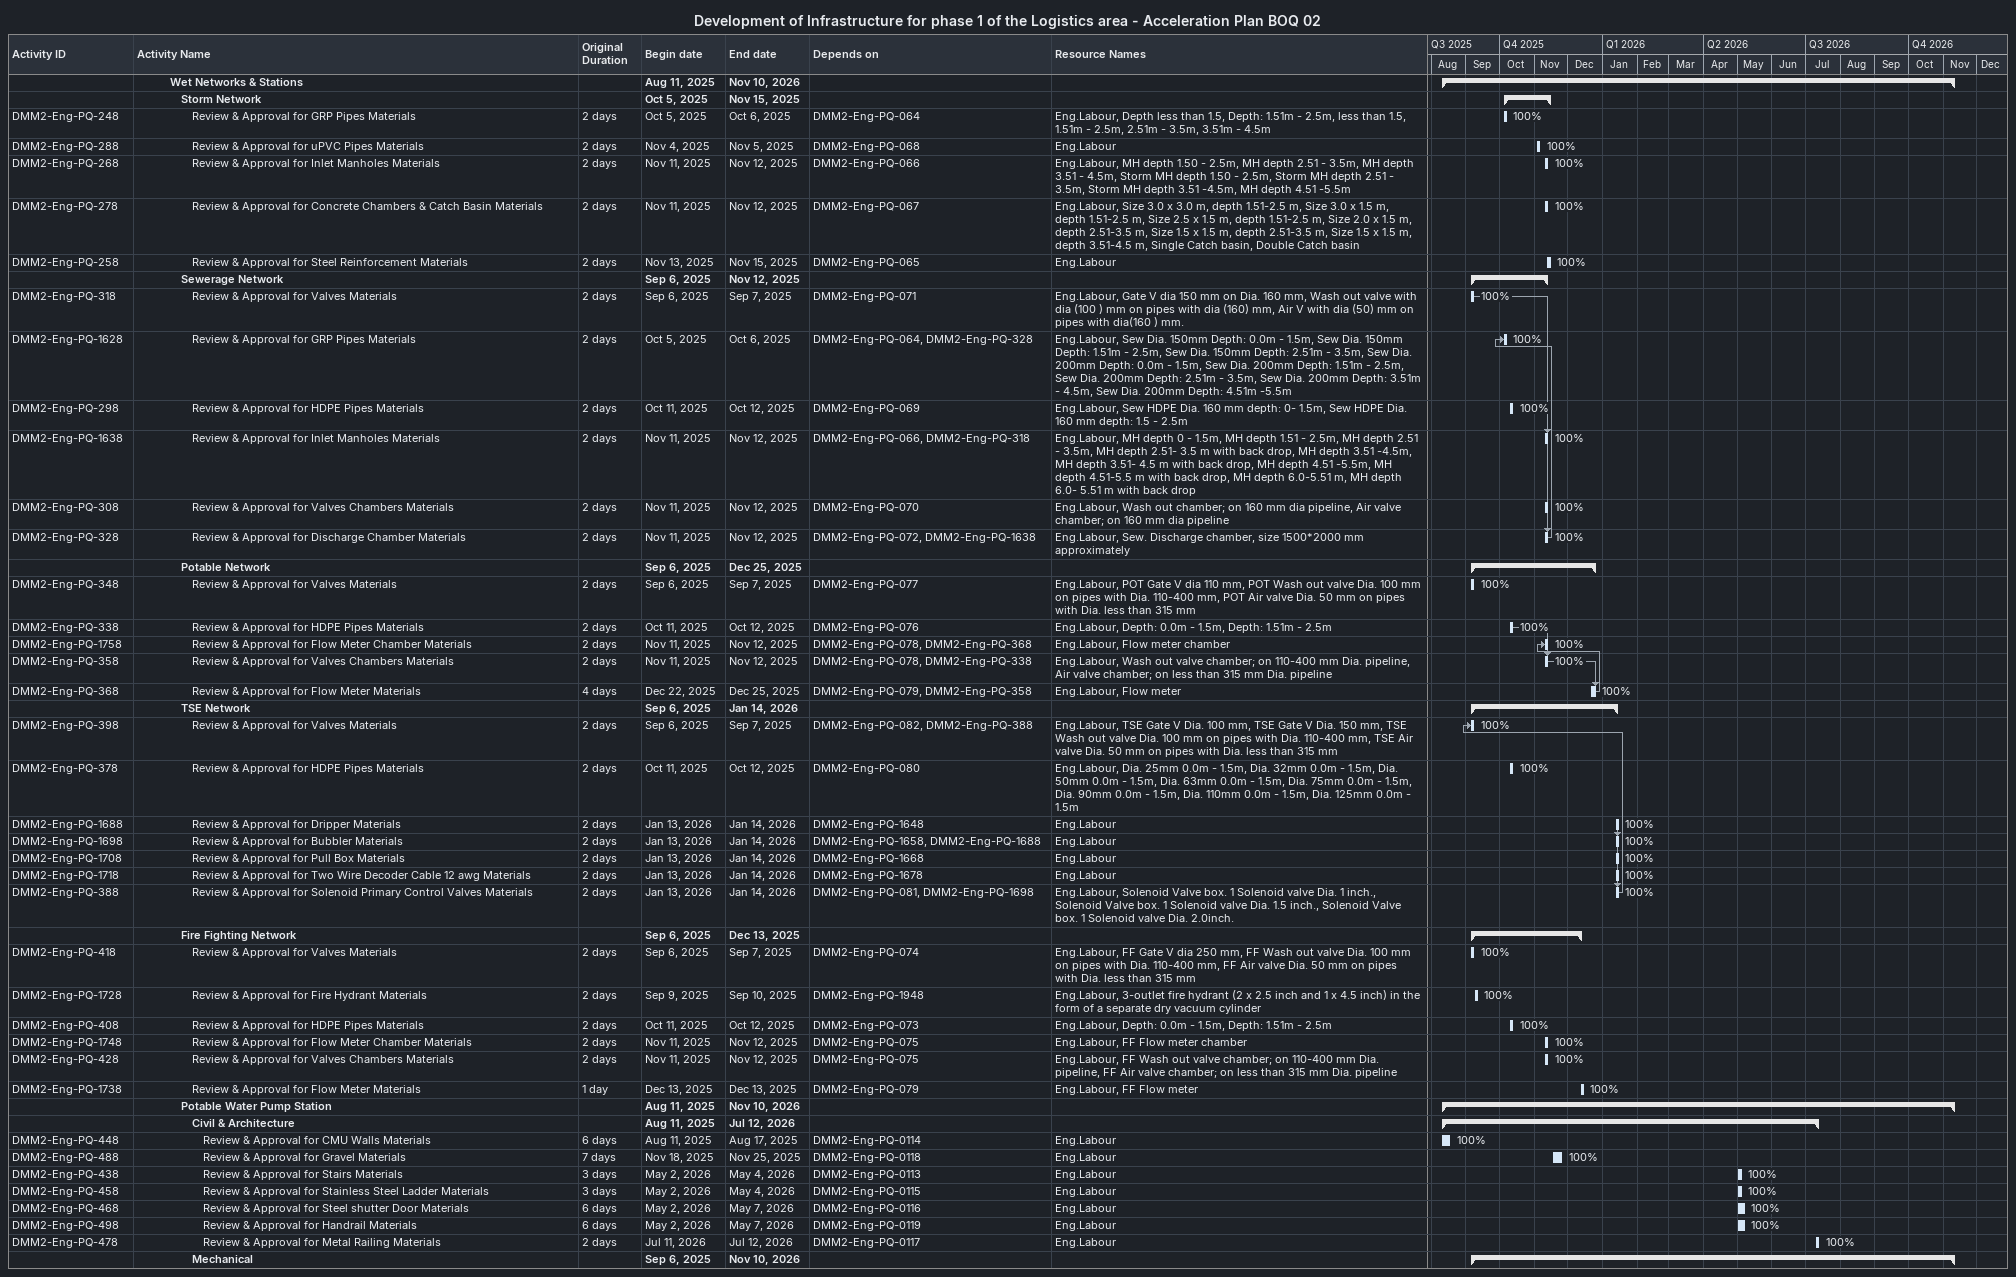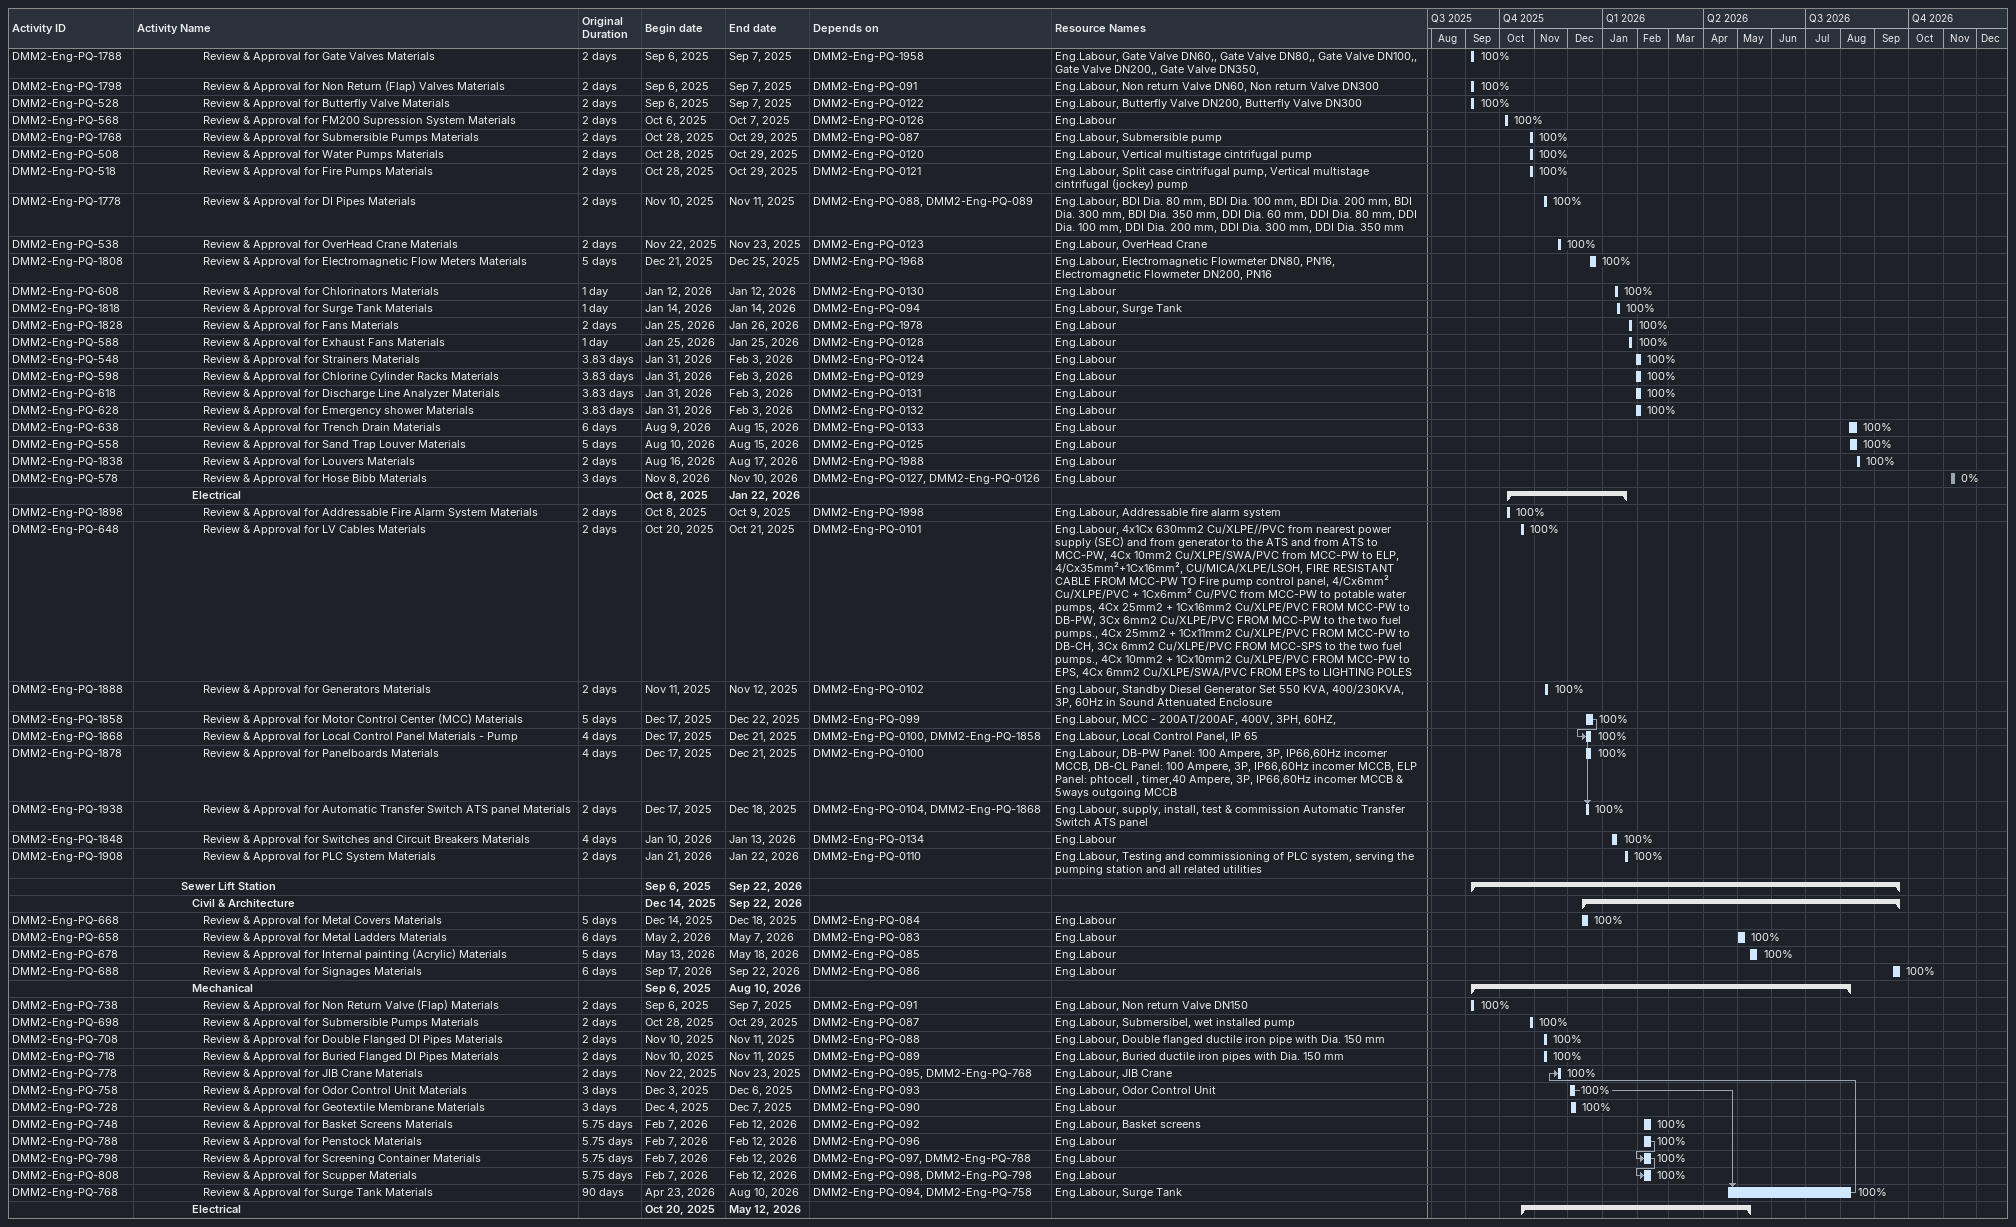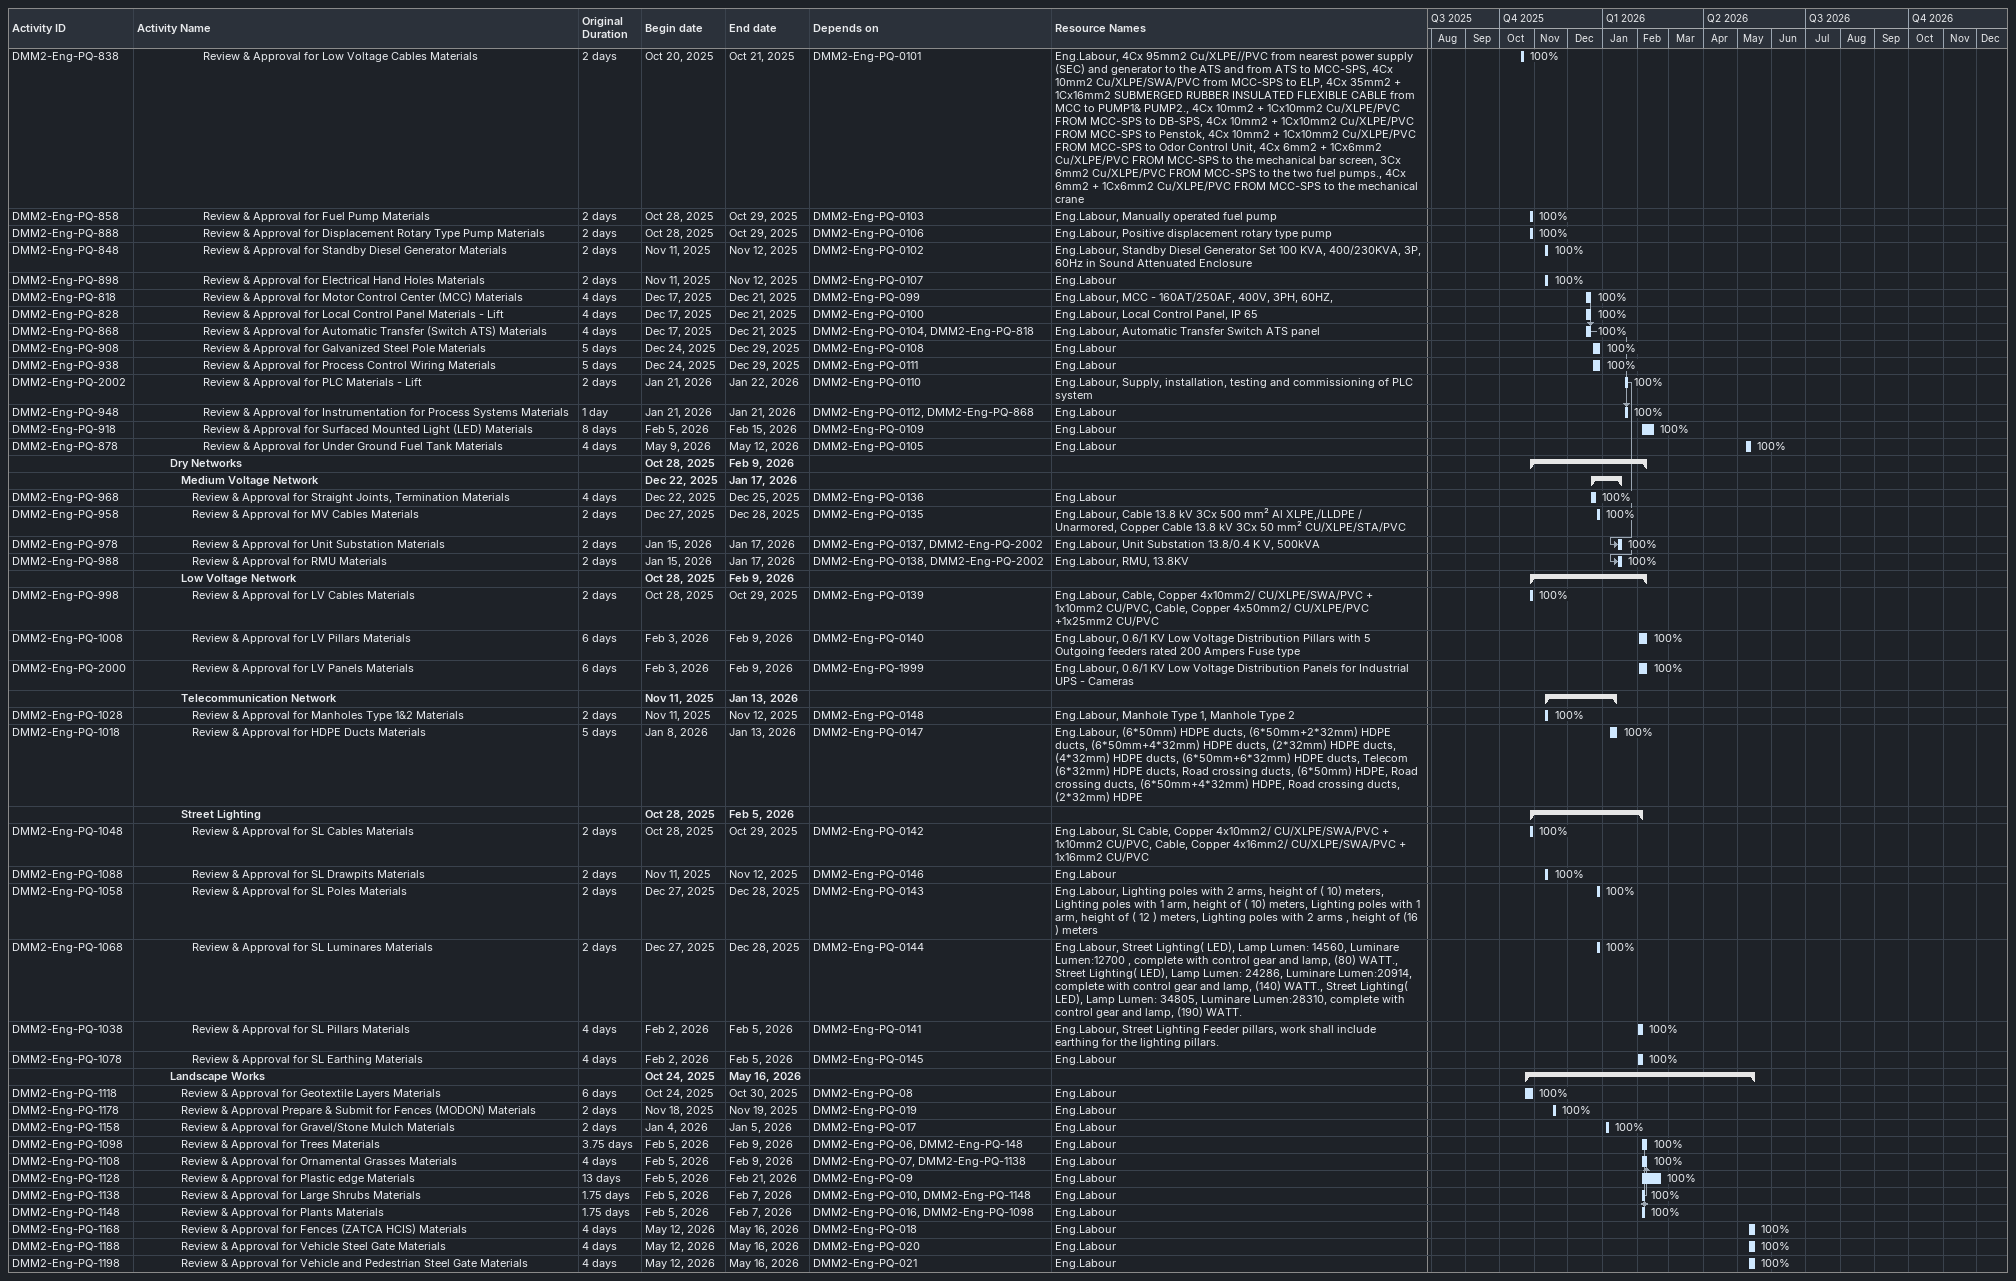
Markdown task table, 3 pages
Development of Infrastructure for phase 1 of the Logistics area - Acceleration Plan BOQ 02

| ID | Level | Task | Original duration | Start | Finish | Predecessors | Resources | % complete |
|---|---|---|---|---|---|---|---|---|
|  | 4 | **Wet Networks & Stations** |  | 2025-08-11 | 2026-11-10 |  |  |  |
|  | 5 | **Storm Network** |  | 2025-10-05 | 2025-11-15 |  |  |  |
| DMM2-Eng-PQ-248 | 6 | Review & Approval for GRP Pipes Materials | 2d | 2025-10-05 | 2025-10-06 | DMM2-Eng-PQ-064 | Eng.Labour, Depth less than 1.5, Depth: 1.51m - 2.5m, less than 1.5, 1.51m - 2.5m, 2.51m - 3.5m, 3.51m - 4.5m | 100 |
| DMM2-Eng-PQ-288 | 6 | Review & Approval for uPVC Pipes Materials | 2d | 2025-11-04 | 2025-11-05 | DMM2-Eng-PQ-068 | Eng.Labour | 100 |
| DMM2-Eng-PQ-268 | 6 | Review & Approval for Inlet Manholes Materials | 2d | 2025-11-11 | 2025-11-12 | DMM2-Eng-PQ-066 | Eng.Labour, MH depth 1.50 - 2.5m, MH depth 2.51 - 3.5m, MH depth 3.51 - 4.5m, Storm MH depth 1.50 - 2.5m, Storm MH depth 2.51 - 3.5m, Storm MH depth 3.51 -4.5m, MH depth 4.51 -5.5m | 100 |
| DMM2-Eng-PQ-278 | 6 | Review & Approval for Concrete Chambers & Catch Basin Materials | 2d | 2025-11-11 | 2025-11-12 | DMM2-Eng-PQ-067 | Eng.Labour, Size 3.0 x 3.0 m, depth 1.51-2.5 m, Size 3.0 x 1.5 m, depth 1.51-2.5 m, Size 2.5 x 1.5 m, depth 1.51-2.5 m, Size 2.0 x 1.5 m, depth 2.51-3.5 m, Size 1.5 x 1.5 m, depth 2.51-3.5 m, Size 1.5 x 1.5 m, depth 3.51-4.5 m, Single Catch basin, Double Catch basin | 100 |
| DMM2-Eng-PQ-258 | 6 | Review & Approval for Steel Reinforcement Materials | 2d | 2025-11-13 | 2025-11-15 | DMM2-Eng-PQ-065 | Eng.Labour | 100 |
|  | 5 | **Sewerage Network** |  | 2025-09-06 | 2025-11-12 |  |  |  |
| DMM2-Eng-PQ-318 | 6 | Review & Approval for Valves Materials | 2d | 2025-09-06 | 2025-09-07 | DMM2-Eng-PQ-071 | Eng.Labour, Gate V dia 150 mm on Dia. 160 mm, Wash out valve with dia (100 ) mm on pipes with dia (160) mm, Air V with dia (50) mm on pipes with dia(160 ) mm. | 100 |
| DMM2-Eng-PQ-1628 | 6 | Review & Approval for GRP Pipes Materials | 2d | 2025-10-05 | 2025-10-06 | DMM2-Eng-PQ-064, DMM2-Eng-PQ-328 | Eng.Labour, Sew Dia. 150mm Depth: 0.0m - 1.5m, Sew Dia. 150mm Depth: 1.51m - 2.5m, Sew Dia. 150mm Depth: 2.51m - 3.5m, Sew Dia. 200mm Depth: 0.0m - 1.5m, Sew Dia. 200mm Depth: 1.51m - 2.5m, Sew Dia. 200mm Depth: 2.51m - 3.5m, Sew Dia. 200mm Depth: 3.51m - 4.5m, Sew Dia. 200mm Depth: 4.51m -5.5m | 100 |
| DMM2-Eng-PQ-298 | 6 | Review & Approval for HDPE Pipes Materials | 2d | 2025-10-11 | 2025-10-12 | DMM2-Eng-PQ-069 | Eng.Labour, Sew HDPE Dia. 160 mm depth: 0- 1.5m, Sew HDPE Dia. 160 mm depth: 1.5 - 2.5m | 100 |
| DMM2-Eng-PQ-1638 | 6 | Review & Approval for Inlet Manholes Materials | 2d | 2025-11-11 | 2025-11-12 | DMM2-Eng-PQ-066, DMM2-Eng-PQ-318 | Eng.Labour, MH depth 0 - 1.5m, MH depth 1.51 - 2.5m, MH depth 2.51 - 3.5m, MH depth 2.51- 3.5 m with back drop, MH depth 3.51 -4.5m, MH depth 3.51- 4.5 m with back drop, MH depth 4.51 -5.5m, MH depth 4.51-5.5 m with back drop, MH depth 6.0-5.51 m, MH depth 6.0- 5.51 m with back drop | 100 |
| DMM2-Eng-PQ-308 | 6 | Review & Approval for Valves Chambers Materials | 2d | 2025-11-11 | 2025-11-12 | DMM2-Eng-PQ-070 | Eng.Labour, Wash out chamber; on 160 mm dia pipeline, Air valve chamber; on 160 mm dia pipeline | 100 |
| DMM2-Eng-PQ-328 | 6 | Review & Approval for Discharge Chamber Materials | 2d | 2025-11-11 | 2025-11-12 | DMM2-Eng-PQ-072, DMM2-Eng-PQ-1638 | Eng.Labour, Sew. Discharge chamber, size 1500*2000 mm approximately | 100 |
|  | 5 | **Potable Network** |  | 2025-09-06 | 2025-12-25 |  |  |  |
| DMM2-Eng-PQ-348 | 6 | Review & Approval for Valves Materials | 2d | 2025-09-06 | 2025-09-07 | DMM2-Eng-PQ-077 | Eng.Labour, POT Gate V dia 110 mm, POT Wash out valve Dia. 100 mm on pipes with Dia. 110-400 mm, POT Air valve Dia. 50 mm on pipes with Dia. less than 315 mm | 100 |
| DMM2-Eng-PQ-338 | 6 | Review & Approval for HDPE Pipes Materials | 2d | 2025-10-11 | 2025-10-12 | DMM2-Eng-PQ-076 | Eng.Labour, Depth: 0.0m - 1.5m, Depth: 1.51m - 2.5m | 100 |
| DMM2-Eng-PQ-1758 | 6 | Review & Approval for Flow Meter Chamber Materials | 2d | 2025-11-11 | 2025-11-12 | DMM2-Eng-PQ-078, DMM2-Eng-PQ-368 | Eng.Labour, Flow meter chamber | 100 |
| DMM2-Eng-PQ-358 | 6 | Review & Approval for Valves Chambers Materials | 2d | 2025-11-11 | 2025-11-12 | DMM2-Eng-PQ-078, DMM2-Eng-PQ-338 | Eng.Labour, Wash out valve chamber; on 110-400 mm Dia. pipeline, Air valve chamber; on less than 315 mm Dia. pipeline | 100 |
| DMM2-Eng-PQ-368 | 6 | Review & Approval for Flow Meter Materials | 4d | 2025-12-22 | 2025-12-25 | DMM2-Eng-PQ-079, DMM2-Eng-PQ-358 | Eng.Labour, Flow meter | 100 |
|  | 5 | **TSE Network** |  | 2025-09-06 | 2026-01-14 |  |  |  |
| DMM2-Eng-PQ-398 | 6 | Review & Approval for Valves Materials | 2d | 2025-09-06 | 2025-09-07 | DMM2-Eng-PQ-082, DMM2-Eng-PQ-388 | Eng.Labour, TSE Gate V Dia. 100 mm, TSE Gate V Dia. 150 mm, TSE Wash out valve Dia. 100 mm on pipes with Dia. 110-400 mm, TSE Air valve Dia. 50 mm on pipes with Dia. less than 315 mm | 100 |
| DMM2-Eng-PQ-378 | 6 | Review & Approval for HDPE Pipes Materials | 2d | 2025-10-11 | 2025-10-12 | DMM2-Eng-PQ-080 | Eng.Labour, Dia. 25mm 0.0m - 1.5m, Dia. 32mm 0.0m - 1.5m, Dia. 50mm 0.0m - 1.5m, Dia. 63mm 0.0m - 1.5m, Dia. 75mm 0.0m - 1.5m, Dia. 90mm 0.0m - 1.5m, Dia. 110mm 0.0m - 1.5m, Dia. 125mm 0.0m - 1.5m | 100 |
| DMM2-Eng-PQ-1688 | 6 | Review & Approval for Dripper Materials | 2d | 2026-01-13 | 2026-01-14 | DMM2-Eng-PQ-1648 | Eng.Labour | 100 |
| DMM2-Eng-PQ-1698 | 6 | Review & Approval for Bubbler Materials | 2d | 2026-01-13 | 2026-01-14 | DMM2-Eng-PQ-1658, DMM2-Eng-PQ-1688 | Eng.Labour | 100 |
| DMM2-Eng-PQ-1708 | 6 | Review & Approval for Pull Box Materials | 2d | 2026-01-13 | 2026-01-14 | DMM2-Eng-PQ-1668 | Eng.Labour | 100 |
| DMM2-Eng-PQ-1718 | 6 | Review & Approval for Two Wire Decoder Cable 12 awg Materials | 2d | 2026-01-13 | 2026-01-14 | DMM2-Eng-PQ-1678 | Eng.Labour | 100 |
| DMM2-Eng-PQ-388 | 6 | Review & Approval for Solenoid Primary Control Valves Materials | 2d | 2026-01-13 | 2026-01-14 | DMM2-Eng-PQ-081, DMM2-Eng-PQ-1698 | Eng.Labour, Solenoid Valve box. 1 Solenoid valve Dia. 1 inch., Solenoid Valve box. 1 Solenoid valve Dia. 1.5 inch., Solenoid Valve box. 1 Solenoid valve Dia. 2.0inch. | 100 |
|  | 5 | **Fire Fighting Network** |  | 2025-09-06 | 2025-12-13 |  |  |  |
| DMM2-Eng-PQ-418 | 6 | Review & Approval for Valves Materials | 2d | 2025-09-06 | 2025-09-07 | DMM2-Eng-PQ-074 | Eng.Labour, FF Gate V dia 250 mm, FF Wash out valve Dia. 100 mm on pipes with Dia. 110-400 mm, FF Air valve Dia. 50 mm on pipes with Dia. less than 315 mm | 100 |
| DMM2-Eng-PQ-1728 | 6 | Review & Approval for Fire Hydrant Materials | 2d | 2025-09-09 | 2025-09-10 | DMM2-Eng-PQ-1948 | Eng.Labour, 3-outlet fire hydrant (2 x 2.5 inch and 1 x 4.5 inch) in the form of a separate dry vacuum cylinder | 100 |
| DMM2-Eng-PQ-408 | 6 | Review & Approval for HDPE Pipes Materials | 2d | 2025-10-11 | 2025-10-12 | DMM2-Eng-PQ-073 | Eng.Labour, Depth: 0.0m - 1.5m, Depth: 1.51m - 2.5m | 100 |
| DMM2-Eng-PQ-1748 | 6 | Review & Approval for Flow Meter Chamber Materials | 2d | 2025-11-11 | 2025-11-12 | DMM2-Eng-PQ-075 | Eng.Labour, FF Flow meter chamber | 100 |
| DMM2-Eng-PQ-428 | 6 | Review & Approval for Valves Chambers Materials | 2d | 2025-11-11 | 2025-11-12 | DMM2-Eng-PQ-075 | Eng.Labour, FF Wash out valve chamber; on 110-400 mm Dia. pipeline, FF Air valve chamber; on less than 315 mm Dia. pipeline | 100 |
| DMM2-Eng-PQ-1738 | 6 | Review & Approval for Flow Meter Materials | 1d | 2025-12-13 | 2025-12-13 | DMM2-Eng-PQ-079 | Eng.Labour, FF Flow meter | 100 |
|  | 5 | **Potable Water Pump Station** |  | 2025-08-11 | 2026-11-10 |  |  |  |
|  | 6 | **Civil & Architecture** |  | 2025-08-11 | 2026-07-12 |  |  |  |
| DMM2-Eng-PQ-448 | 7 | Review & Approval for CMU Walls Materials | 6d | 2025-08-11 | 2025-08-17 | DMM2-Eng-PQ-0114 | Eng.Labour | 100 |
| DMM2-Eng-PQ-488 | 7 | Review & Approval for Gravel Materials | 7d | 2025-11-18 | 2025-11-25 | DMM2-Eng-PQ-0118 | Eng.Labour | 100 |
| DMM2-Eng-PQ-438 | 7 | Review & Approval for Stairs Materials | 3d | 2026-05-02 | 2026-05-04 | DMM2-Eng-PQ-0113 | Eng.Labour | 100 |
| DMM2-Eng-PQ-458 | 7 | Review & Approval for Stainless Steel Ladder Materials | 3d | 2026-05-02 | 2026-05-04 | DMM2-Eng-PQ-0115 | Eng.Labour | 100 |
| DMM2-Eng-PQ-468 | 7 | Review & Approval for Steel shutter Door Materials | 6d | 2026-05-02 | 2026-05-07 | DMM2-Eng-PQ-0116 | Eng.Labour | 100 |
| DMM2-Eng-PQ-498 | 7 | Review & Approval for Handrail Materials | 6d | 2026-05-02 | 2026-05-07 | DMM2-Eng-PQ-0119 | Eng.Labour | 100 |
| DMM2-Eng-PQ-478 | 7 | Review & Approval for Metal Railing Materials | 2d | 2026-07-11 | 2026-07-12 | DMM2-Eng-PQ-0117 | Eng.Labour | 100 |
|  | 6 | **Mechanical** |  | 2025-09-06 | 2026-11-10 |  |  |  |
| DMM2-Eng-PQ-1788 | 7 | Review & Approval for Gate Valves Materials | 2d | 2025-09-06 | 2025-09-07 | DMM2-Eng-PQ-1958 | Eng.Labour, Gate Valve DN60,, Gate Valve DN80,, Gate Valve DN100,, Gate Valve DN200,, Gate Valve DN350, | 100 |
| DMM2-Eng-PQ-1798 | 7 | Review & Approval for Non Return (Flap) Valves Materials | 2d | 2025-09-06 | 2025-09-07 | DMM2-Eng-PQ-091 | Eng.Labour, Non return Valve DN60, Non return Valve DN300 | 100 |
| DMM2-Eng-PQ-528 | 7 | Review & Approval for Butterfly Valve Materials | 2d | 2025-09-06 | 2025-09-07 | DMM2-Eng-PQ-0122 | Eng.Labour, Butterfly Valve DN200, Butterfly Valve DN300 | 100 |
| DMM2-Eng-PQ-568 | 7 | Review & Approval for FM200 Supression System Materials | 2d | 2025-10-06 | 2025-10-07 | DMM2-Eng-PQ-0126 | Eng.Labour | 100 |
| DMM2-Eng-PQ-1768 | 7 | Review & Approval for Submersible Pumps Materials | 2d | 2025-10-28 | 2025-10-29 | DMM2-Eng-PQ-087 | Eng.Labour, Submersible pump | 100 |
| DMM2-Eng-PQ-508 | 7 | Review & Approval for Water Pumps Materials | 2d | 2025-10-28 | 2025-10-29 | DMM2-Eng-PQ-0120 | Eng.Labour, Vertical multistage cintrifugal pump | 100 |
| DMM2-Eng-PQ-518 | 7 | Review & Approval for Fire Pumps Materials | 2d | 2025-10-28 | 2025-10-29 | DMM2-Eng-PQ-0121 | Eng.Labour, Split case cintrifugal pump, Vertical multistage cintrifugal (jockey) pump | 100 |
| DMM2-Eng-PQ-1778 | 7 | Review & Approval for DI Pipes Materials | 2d | 2025-11-10 | 2025-11-11 | DMM2-Eng-PQ-088, DMM2-Eng-PQ-089 | Eng.Labour, BDI Dia. 80 mm, BDI Dia. 100 mm, BDI Dia. 200 mm, BDI Dia. 300 mm, BDI Dia. 350 mm, DDI Dia. 60 mm, DDI Dia. 80 mm, DDI Dia. 100 mm, DDI Dia. 200 mm, DDI Dia. 300 mm, DDI Dia. 350 mm | 100 |
| DMM2-Eng-PQ-538 | 7 | Review & Approval for OverHead Crane Materials | 2d | 2025-11-22 | 2025-11-23 | DMM2-Eng-PQ-0123 | Eng.Labour, OverHead Crane | 100 |
| DMM2-Eng-PQ-1808 | 7 | Review & Approval for Electromagnetic Flow Meters Materials | 5d | 2025-12-21 | 2025-12-25 | DMM2-Eng-PQ-1968 | Eng.Labour, Electromagnetic Flowmeter DN80, PN16, Electromagnetic Flowmeter DN200, PN16 | 100 |
| DMM2-Eng-PQ-608 | 7 | Review & Approval for Chlorinators Materials | 1d | 2026-01-12 | 2026-01-12 | DMM2-Eng-PQ-0130 | Eng.Labour | 100 |
| DMM2-Eng-PQ-1818 | 7 | Review & Approval for Surge Tank Materials | 1d | 2026-01-14 | 2026-01-14 | DMM2-Eng-PQ-094 | Eng.Labour, Surge Tank | 100 |
| DMM2-Eng-PQ-1828 | 7 | Review & Approval for Fans Materials | 2d | 2026-01-25 | 2026-01-26 | DMM2-Eng-PQ-1978 | Eng.Labour | 100 |
| DMM2-Eng-PQ-588 | 7 | Review & Approval for Exhaust Fans Materials | 1d | 2026-01-25 | 2026-01-25 | DMM2-Eng-PQ-0128 | Eng.Labour | 100 |
| DMM2-Eng-PQ-548 | 7 | Review & Approval for Strainers Materials | 3.83d | 2026-01-31 | 2026-02-03 | DMM2-Eng-PQ-0124 | Eng.Labour | 100 |
| DMM2-Eng-PQ-598 | 7 | Review & Approval for Chlorine Cylinder Racks Materials | 3.83d | 2026-01-31 | 2026-02-03 | DMM2-Eng-PQ-0129 | Eng.Labour | 100 |
| DMM2-Eng-PQ-618 | 7 | Review & Approval for Discharge Line Analyzer Materials | 3.83d | 2026-01-31 | 2026-02-03 | DMM2-Eng-PQ-0131 | Eng.Labour | 100 |
| DMM2-Eng-PQ-628 | 7 | Review & Approval for Emergency shower Materials | 3.83d | 2026-01-31 | 2026-02-03 | DMM2-Eng-PQ-0132 | Eng.Labour | 100 |
| DMM2-Eng-PQ-638 | 7 | Review & Approval for Trench Drain Materials | 6d | 2026-08-09 | 2026-08-15 | DMM2-Eng-PQ-0133 | Eng.Labour | 100 |
| DMM2-Eng-PQ-558 | 7 | Review & Approval for Sand Trap Louver Materials | 5d | 2026-08-10 | 2026-08-15 | DMM2-Eng-PQ-0125 | Eng.Labour | 100 |
| DMM2-Eng-PQ-1838 | 7 | Review & Approval for Louvers Materials | 2d | 2026-08-16 | 2026-08-17 | DMM2-Eng-PQ-1988 | Eng.Labour | 100 |
| DMM2-Eng-PQ-578 | 7 | Review & Approval for Hose Bibb Materials | 3d | 2026-11-08 | 2026-11-10 | DMM2-Eng-PQ-0127, DMM2-Eng-PQ-0126 | Eng.Labour | 0 |
|  | 6 | **Electrical** |  | 2025-10-08 | 2026-01-22 |  |  |  |
| DMM2-Eng-PQ-1898 | 7 | Review & Approval for Addressable Fire Alarm System Materials | 2d | 2025-10-08 | 2025-10-09 | DMM2-Eng-PQ-1998 | Eng.Labour, Addressable fire alarm system | 100 |
| DMM2-Eng-PQ-648 | 7 | Review & Approval for LV Cables Materials | 2d | 2025-10-20 | 2025-10-21 | DMM2-Eng-PQ-0101 | Eng.Labour, 4x1Cx 630mm2 Cu/XLPE//PVC from nearest power supply (SEC) and from generator to the ATS and from ATS to MCC-PW, 4Cx 10mm2 Cu/XLPE/SWA/PVC from MCC-PW to ELP, 4/Cx35mm²+1Cx16mm², CU/MICA/XLPE/LSOH, FIRE RESISTANT CABLE FROM MCC-PW TO Fire pump control panel, 4/Cx6mm² Cu/XLPE/PVC + 1Cx6mm² Cu/PVC from MCC-PW to potable water pumps, 4Cx 25mm2 + 1Cx16mm2 Cu/XLPE/PVC FROM MCC-PW to DB-PW, 3Cx 6mm2 Cu/XLPE/PVC FROM MCC-PW to the two fuel pumps., 4Cx 25mm2 + 1Cx11mm2 Cu/XLPE/PVC FROM MCC-PW to DB-CH, 3Cx 6mm2 Cu/XLPE/PVC FROM MCC-SPS to the two fuel pumps., 4Cx 10mm2 + 1Cx10mm2 Cu/XLPE/PVC FROM MCC-PW to EPS, 4Cx 6mm2 Cu/XLPE/SWA/PVC FROM EPS to LIGHTING POLES | 100 |
| DMM2-Eng-PQ-1888 | 7 | Review & Approval for Generators Materials | 2d | 2025-11-11 | 2025-11-12 | DMM2-Eng-PQ-0102 | Eng.Labour, Standby Diesel Generator Set 550 KVA, 400/230KVA, 3P, 60Hz in Sound Attenuated Enclosure | 100 |
| DMM2-Eng-PQ-1858 | 7 | Review & Approval for Motor Control Center (MCC) Materials | 5d | 2025-12-17 | 2025-12-22 | DMM2-Eng-PQ-099 | Eng.Labour, MCC - 200AT/200AF, 400V, 3PH, 60HZ, | 100 |
| DMM2-Eng-PQ-1868 | 7 | Review & Approval for Local Control Panel Materials - Pump | 4d | 2025-12-17 | 2025-12-21 | DMM2-Eng-PQ-0100, DMM2-Eng-PQ-1858 | Eng.Labour, Local Control Panel, IP 65 | 100 |
| DMM2-Eng-PQ-1878 | 7 | Review & Approval for Panelboards Materials | 4d | 2025-12-17 | 2025-12-21 | DMM2-Eng-PQ-0100 | Eng.Labour, DB-PW Panel: 100 Ampere, 3P, IP66,60Hz incomer MCCB, DB-CL Panel: 100 Ampere, 3P, IP66,60Hz incomer MCCB, ELP Panel: phtocell , timer,40 Ampere, 3P, IP66,60Hz incomer MCCB & 5ways outgoing MCCB | 100 |
| DMM2-Eng-PQ-1938 | 7 | Review & Approval for Automatic Transfer Switch ATS panel Materials | 2d | 2025-12-17 | 2025-12-18 | DMM2-Eng-PQ-0104, DMM2-Eng-PQ-1868 | Eng.Labour, supply, install, test & commission Automatic Transfer Switch ATS panel | 100 |
| DMM2-Eng-PQ-1848 | 7 | Review & Approval for Switches and Circuit Breakers Materials | 4d | 2026-01-10 | 2026-01-13 | DMM2-Eng-PQ-0134 | Eng.Labour | 100 |
| DMM2-Eng-PQ-1908 | 7 | Review & Approval for PLC System Materials | 2d | 2026-01-21 | 2026-01-22 | DMM2-Eng-PQ-0110 | Eng.Labour, Testing and commissioning of PLC system, serving the pumping station and all related utilities | 100 |
|  | 5 | **Sewer Lift Station** |  | 2025-09-06 | 2026-09-22 |  |  |  |
|  | 6 | **Civil & Architecture** |  | 2025-12-14 | 2026-09-22 |  |  |  |
| DMM2-Eng-PQ-668 | 7 | Review & Approval for Metal Covers Materials | 5d | 2025-12-14 | 2025-12-18 | DMM2-Eng-PQ-084 | Eng.Labour | 100 |
| DMM2-Eng-PQ-658 | 7 | Review & Approval for Metal Ladders Materials | 6d | 2026-05-02 | 2026-05-07 | DMM2-Eng-PQ-083 | Eng.Labour | 100 |
| DMM2-Eng-PQ-678 | 7 | Review & Approval for Internal painting (Acrylic) Materials | 5d | 2026-05-13 | 2026-05-18 | DMM2-Eng-PQ-085 | Eng.Labour | 100 |
| DMM2-Eng-PQ-688 | 7 | Review & Approval for Signages Materials | 6d | 2026-09-17 | 2026-09-22 | DMM2-Eng-PQ-086 | Eng.Labour | 100 |
|  | 6 | **Mechanical** |  | 2025-09-06 | 2026-08-10 |  |  |  |
| DMM2-Eng-PQ-738 | 7 | Review & Approval for Non Return Valve (Flap) Materials | 2d | 2025-09-06 | 2025-09-07 | DMM2-Eng-PQ-091 | Eng.Labour, Non return Valve DN150 | 100 |
| DMM2-Eng-PQ-698 | 7 | Review & Approval for Submersible Pumps Materials | 2d | 2025-10-28 | 2025-10-29 | DMM2-Eng-PQ-087 | Eng.Labour, Submersibel, wet installed pump | 100 |
| DMM2-Eng-PQ-708 | 7 | Review & Approval for Double Flanged DI Pipes Materials | 2d | 2025-11-10 | 2025-11-11 | DMM2-Eng-PQ-088 | Eng.Labour, Double flanged ductile iron pipe with Dia. 150 mm | 100 |
| DMM2-Eng-PQ-718 | 7 | Review & Approval for Buried Flanged DI Pipes Materials | 2d | 2025-11-10 | 2025-11-11 | DMM2-Eng-PQ-089 | Eng.Labour, Buried ductile iron pipes with Dia. 150 mm | 100 |
| DMM2-Eng-PQ-778 | 7 | Review & Approval for JIB Crane Materials | 2d | 2025-11-22 | 2025-11-23 | DMM2-Eng-PQ-095, DMM2-Eng-PQ-768 | Eng.Labour, JIB Crane | 100 |
| DMM2-Eng-PQ-758 | 7 | Review & Approval for Odor Control Unit Materials | 3d | 2025-12-03 | 2025-12-06 | DMM2-Eng-PQ-093 | Eng.Labour, Odor Control Unit | 100 |
| DMM2-Eng-PQ-728 | 7 | Review & Approval for Geotextile Membrane Materials | 3d | 2025-12-04 | 2025-12-07 | DMM2-Eng-PQ-090 | Eng.Labour | 100 |
| DMM2-Eng-PQ-748 | 7 | Review & Approval for Basket Screens Materials | 5.75d | 2026-02-07 | 2026-02-12 | DMM2-Eng-PQ-092 | Eng.Labour, Basket screens | 100 |
| DMM2-Eng-PQ-788 | 7 | Review & Approval for Penstock Materials | 5.75d | 2026-02-07 | 2026-02-12 | DMM2-Eng-PQ-096 | Eng.Labour | 100 |
| DMM2-Eng-PQ-798 | 7 | Review & Approval for Screening Container Materials | 5.75d | 2026-02-07 | 2026-02-12 | DMM2-Eng-PQ-097, DMM2-Eng-PQ-788 | Eng.Labour | 100 |
| DMM2-Eng-PQ-808 | 7 | Review & Approval for Scupper Materials | 5.75d | 2026-02-07 | 2026-02-12 | DMM2-Eng-PQ-098, DMM2-Eng-PQ-798 | Eng.Labour | 100 |
| DMM2-Eng-PQ-768 | 7 | Review & Approval for Surge Tank Materials | 90d | 2026-04-23 | 2026-08-10 | DMM2-Eng-PQ-094, DMM2-Eng-PQ-758 | Eng.Labour, Surge Tank | 100 |
|  | 6 | **Electrical** |  | 2025-10-20 | 2026-05-12 |  |  |  |
| DMM2-Eng-PQ-838 | 7 | Review & Approval for Low Voltage Cables Materials | 2d | 2025-10-20 | 2025-10-21 | DMM2-Eng-PQ-0101 | Eng.Labour, 4Cx 95mm2 Cu/XLPE//PVC from nearest power supply (SEC) and generator to the ATS and from ATS to MCC-SPS, 4Cx 10mm2 Cu/XLPE/SWA/PVC from MCC-SPS to ELP, 4Cx 35mm2 + 1Cx16mm2 SUBMERGED RUBBER INSULATED FLEXIBLE CABLE from MCC to PUMP1& PUMP2., 4Cx 10mm2 + 1Cx10mm2 Cu/XLPE/PVC FROM MCC-SPS to DB-SPS, 4Cx 10mm2 + 1Cx10mm2 Cu/XLPE/PVC FROM MCC-SPS to Penstok, 4Cx 10mm2 + 1Cx10mm2 Cu/XLPE/PVC FROM MCC-SPS to Odor Control Unit, 4Cx 6mm2 + 1Cx6mm2 Cu/XLPE/PVC FROM MCC-SPS to the mechanical bar screen, 3Cx 6mm2 Cu/XLPE/PVC FROM MCC-SPS to the two fuel pumps., 4Cx 6mm2 + 1Cx6mm2 Cu/XLPE/PVC FROM MCC-SPS to the mechanical crane | 100 |
| DMM2-Eng-PQ-858 | 7 | Review & Approval for Fuel Pump Materials | 2d | 2025-10-28 | 2025-10-29 | DMM2-Eng-PQ-0103 | Eng.Labour, Manually operated fuel pump | 100 |
| DMM2-Eng-PQ-888 | 7 | Review & Approval for Displacement Rotary Type Pump Materials | 2d | 2025-10-28 | 2025-10-29 | DMM2-Eng-PQ-0106 | Eng.Labour, Positive displacement rotary type pump | 100 |
| DMM2-Eng-PQ-848 | 7 | Review & Approval for Standby Diesel Generator Materials | 2d | 2025-11-11 | 2025-11-12 | DMM2-Eng-PQ-0102 | Eng.Labour, Standby Diesel Generator Set 100 KVA, 400/230KVA, 3P, 60Hz in Sound Attenuated Enclosure | 100 |
| DMM2-Eng-PQ-898 | 7 | Review & Approval for Electrical Hand Holes Materials | 2d | 2025-11-11 | 2025-11-12 | DMM2-Eng-PQ-0107 | Eng.Labour | 100 |
| DMM2-Eng-PQ-818 | 7 | Review & Approval for Motor Control Center (MCC) Materials | 4d | 2025-12-17 | 2025-12-21 | DMM2-Eng-PQ-099 | Eng.Labour, MCC - 160AT/250AF, 400V, 3PH, 60HZ, | 100 |
| DMM2-Eng-PQ-828 | 7 | Review & Approval for Local Control Panel Materials - Lift | 4d | 2025-12-17 | 2025-12-21 | DMM2-Eng-PQ-0100 | Eng.Labour, Local Control Panel, IP 65 | 100 |
| DMM2-Eng-PQ-868 | 7 | Review & Approval for Automatic Transfer (Switch ATS) Materials | 4d | 2025-12-17 | 2025-12-21 | DMM2-Eng-PQ-0104, DMM2-Eng-PQ-818 | Eng.Labour, Automatic Transfer Switch ATS panel | 100 |
| DMM2-Eng-PQ-908 | 7 | Review & Approval for Galvanized Steel Pole Materials | 5d | 2025-12-24 | 2025-12-29 | DMM2-Eng-PQ-0108 | Eng.Labour | 100 |
| DMM2-Eng-PQ-938 | 7 | Review & Approval for Process Control Wiring Materials | 5d | 2025-12-24 | 2025-12-29 | DMM2-Eng-PQ-0111 | Eng.Labour | 100 |
| DMM2-Eng-PQ-2002 | 7 | Review & Approval for PLC Materials - Lift | 2d | 2026-01-21 | 2026-01-22 | DMM2-Eng-PQ-0110 | Eng.Labour, Supply, installation, testing and commissioning of PLC system | 100 |
| DMM2-Eng-PQ-948 | 7 | Review & Approval for Instrumentation for Process Systems Materials | 1d | 2026-01-21 | 2026-01-21 | DMM2-Eng-PQ-0112, DMM2-Eng-PQ-868 | Eng.Labour | 100 |
| DMM2-Eng-PQ-918 | 7 | Review & Approval for Surfaced Mounted Light (LED) Materials | 8d | 2026-02-05 | 2026-02-15 | DMM2-Eng-PQ-0109 | Eng.Labour | 100 |
| DMM2-Eng-PQ-878 | 7 | Review & Approval for Under Ground Fuel Tank Materials | 4d | 2026-05-09 | 2026-05-12 | DMM2-Eng-PQ-0105 | Eng.Labour | 100 |
|  | 4 | **Dry Networks** |  | 2025-10-28 | 2026-02-09 |  |  |  |
|  | 5 | **Medium Voltage Network** |  | 2025-12-22 | 2026-01-17 |  |  |  |
| DMM2-Eng-PQ-968 | 6 | Review & Approval for Straight Joints, Termination Materials | 4d | 2025-12-22 | 2025-12-25 | DMM2-Eng-PQ-0136 | Eng.Labour | 100 |
| DMM2-Eng-PQ-958 | 6 | Review & Approval for MV Cables Materials | 2d | 2025-12-27 | 2025-12-28 | DMM2-Eng-PQ-0135 | Eng.Labour, Cable 13.8 kV 3Cx 500 mm² Al XLPE,/LLDPE / Unarmored, Copper Cable 13.8 kV 3Cx 50 mm² CU/XLPE/STA/PVC | 100 |
| DMM2-Eng-PQ-978 | 6 | Review & Approval for Unit Substation Materials | 2d | 2026-01-15 | 2026-01-17 | DMM2-Eng-PQ-0137, DMM2-Eng-PQ-2002 | Eng.Labour, Unit Substation 13.8/0.4 K V, 500kVA | 100 |
| DMM2-Eng-PQ-988 | 6 | Review & Approval for RMU Materials | 2d | 2026-01-15 | 2026-01-17 | DMM2-Eng-PQ-0138, DMM2-Eng-PQ-2002 | Eng.Labour, RMU, 13.8KV | 100 |
|  | 5 | **Low Voltage Network** |  | 2025-10-28 | 2026-02-09 |  |  |  |
| DMM2-Eng-PQ-998 | 6 | Review & Approval for LV Cables Materials | 2d | 2025-10-28 | 2025-10-29 | DMM2-Eng-PQ-0139 | Eng.Labour, Cable, Copper 4x10mm2/ CU/XLPE/SWA/PVC + 1x10mm2 CU/PVC, Cable, Copper 4x50mm2/ CU/XLPE/PVC +1x25mm2 CU/PVC | 100 |
| DMM2-Eng-PQ-1008 | 6 | Review & Approval for LV Pillars Materials | 6d | 2026-02-03 | 2026-02-09 | DMM2-Eng-PQ-0140 | Eng.Labour, 0.6/1 KV Low Voltage Distribution Pillars with 5 Outgoing feeders rated 200 Ampers Fuse type | 100 |
| DMM2-Eng-PQ-2000 | 6 | Review & Approval for LV Panels Materials | 6d | 2026-02-03 | 2026-02-09 | DMM2-Eng-PQ-1999 | Eng.Labour, 0.6/1 KV Low Voltage Distribution Panels for Industrial UPS - Cameras | 100 |
|  | 5 | **Telecommunication Network** |  | 2025-11-11 | 2026-01-13 |  |  |  |
| DMM2-Eng-PQ-1028 | 6 | Review & Approval for Manholes Type 1&2 Materials | 2d | 2025-11-11 | 2025-11-12 | DMM2-Eng-PQ-0148 | Eng.Labour, Manhole Type 1, Manhole Type 2 | 100 |
| DMM2-Eng-PQ-1018 | 6 | Review & Approval for HDPE Ducts Materials | 5d | 2026-01-08 | 2026-01-13 | DMM2-Eng-PQ-0147 | Eng.Labour, (6*50mm) HDPE ducts, (6*50mm+2*32mm) HDPE ducts, (6*50mm+4*32mm) HDPE ducts, (2*32mm) HDPE ducts, (4*32mm) HDPE ducts, (6*50mm+6*32mm) HDPE ducts, Telecom (6*32mm) HDPE ducts, Road crossing ducts, (6*50mm) HDPE, Road crossing ducts, (6*50mm+4*32mm) HDPE, Road crossing ducts, (2*32mm) HDPE | 100 |
|  | 5 | **Street Lighting** |  | 2025-10-28 | 2026-02-05 |  |  |  |
| DMM2-Eng-PQ-1048 | 6 | Review & Approval for SL Cables Materials | 2d | 2025-10-28 | 2025-10-29 | DMM2-Eng-PQ-0142 | Eng.Labour, SL Cable, Copper 4x10mm2/ CU/XLPE/SWA/PVC + 1x10mm2 CU/PVC, Cable, Copper 4x16mm2/ CU/XLPE/SWA/PVC + 1x16mm2 CU/PVC | 100 |
| DMM2-Eng-PQ-1088 | 6 | Review & Approval for SL Drawpits Materials | 2d | 2025-11-11 | 2025-11-12 | DMM2-Eng-PQ-0146 | Eng.Labour | 100 |
| DMM2-Eng-PQ-1058 | 6 | Review & Approval for SL Poles Materials | 2d | 2025-12-27 | 2025-12-28 | DMM2-Eng-PQ-0143 | Eng.Labour, Lighting poles with 2 arms, height of ( 10) meters, Lighting poles with 1 arm, height of ( 10) meters, Lighting poles with 1 arm, height of ( 12 ) meters, Lighting poles with 2 arms , height of (16 ) meters | 100 |
| DMM2-Eng-PQ-1068 | 6 | Review & Approval for SL Luminares Materials | 2d | 2025-12-27 | 2025-12-28 | DMM2-Eng-PQ-0144 | Eng.Labour, Street Lighting( LED), Lamp Lumen: 14560, Luminare Lumen:12700 , complete with control gear and lamp, (80) WATT., Street Lighting( LED), Lamp Lumen: 24286, Luminare Lumen:20914, complete with control gear and lamp, (140) WATT., Street Lighting( LED), Lamp Lumen: 34805, Luminare Lumen:28310, complete with control gear and lamp, (190) WATT. | 100 |
| DMM2-Eng-PQ-1038 | 6 | Review & Approval for SL Pillars Materials | 4d | 2026-02-02 | 2026-02-05 | DMM2-Eng-PQ-0141 | Eng.Labour, Street Lighting Feeder pillars, work shall include earthing for the lighting pillars. | 100 |
| DMM2-Eng-PQ-1078 | 6 | Review & Approval for SL Earthing Materials | 4d | 2026-02-02 | 2026-02-05 | DMM2-Eng-PQ-0145 | Eng.Labour | 100 |
|  | 4 | **Landscape Works** |  | 2025-10-24 | 2026-05-16 |  |  |  |
| DMM2-Eng-PQ-1118 | 5 | Review & Approval for Geotextile Layers Materials | 6d | 2025-10-24 | 2025-10-30 | DMM2-Eng-PQ-08 | Eng.Labour | 100 |
| DMM2-Eng-PQ-1178 | 5 | Review & Approval Prepare & Submit for Fences (MODON) Materials | 2d | 2025-11-18 | 2025-11-19 | DMM2-Eng-PQ-019 | Eng.Labour | 100 |
| DMM2-Eng-PQ-1158 | 5 | Review & Approval for Gravel/Stone Mulch Materials | 2d | 2026-01-04 | 2026-01-05 | DMM2-Eng-PQ-017 | Eng.Labour | 100 |
| DMM2-Eng-PQ-1098 | 5 | Review & Approval for Trees Materials | 3.75d | 2026-02-05 | 2026-02-09 | DMM2-Eng-PQ-06, DMM2-Eng-PQ-148 | Eng.Labour | 100 |
| DMM2-Eng-PQ-1108 | 5 | Review & Approval for Ornamental Grasses Materials | 4d | 2026-02-05 | 2026-02-09 | DMM2-Eng-PQ-07, DMM2-Eng-PQ-1138 | Eng.Labour | 100 |
| DMM2-Eng-PQ-1128 | 5 | Review & Approval for Plastic edge Materials | 13d | 2026-02-05 | 2026-02-21 | DMM2-Eng-PQ-09 | Eng.Labour | 100 |
| DMM2-Eng-PQ-1138 | 5 | Review & Approval for Large Shrubs Materials | 1.75d | 2026-02-05 | 2026-02-07 | DMM2-Eng-PQ-010, DMM2-Eng-PQ-1148 | Eng.Labour | 100 |
| DMM2-Eng-PQ-1148 | 5 | Review & Approval for Plants Materials | 1.75d | 2026-02-05 | 2026-02-07 | DMM2-Eng-PQ-016, DMM2-Eng-PQ-1098 | Eng.Labour | 100 |
| DMM2-Eng-PQ-1168 | 5 | Review & Approval for Fences (ZATCA HCIS) Materials | 4d | 2026-05-12 | 2026-05-16 | DMM2-Eng-PQ-018 | Eng.Labour | 100 |
| DMM2-Eng-PQ-1188 | 5 | Review & Approval for Vehicle Steel Gate Materials | 4d | 2026-05-12 | 2026-05-16 | DMM2-Eng-PQ-020 | Eng.Labour | 100 |
| DMM2-Eng-PQ-1198 | 5 | Review & Approval for Vehicle and Pedestrian Steel Gate Materials | 4d | 2026-05-12 | 2026-05-16 | DMM2-Eng-PQ-021 | Eng.Labour | 100 |
